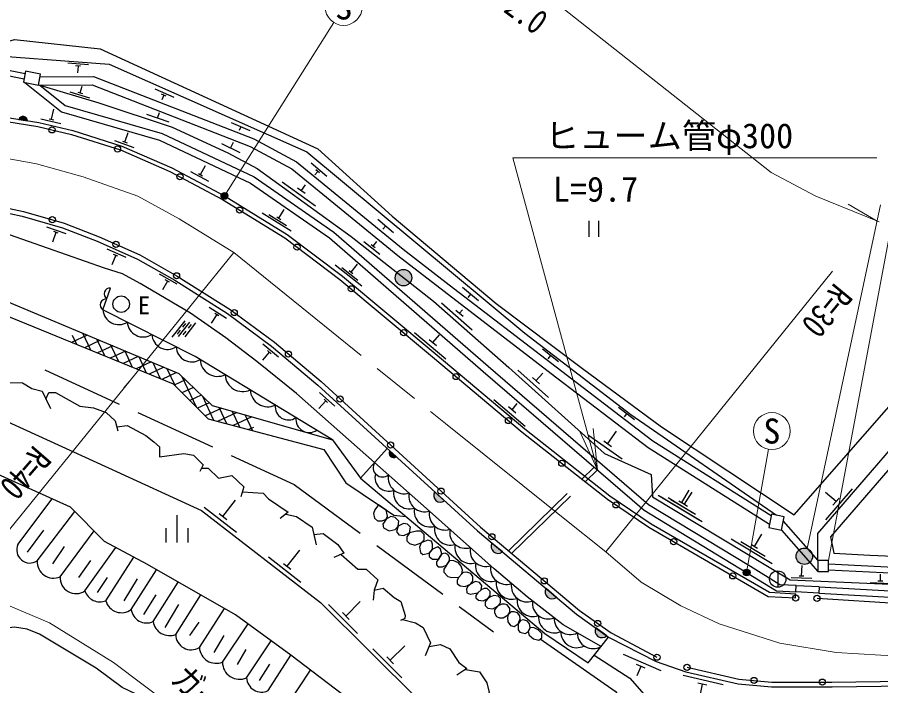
# Model space of a CAD drawing. Units: millimetres at full size, sheet at 1:1000; details may follow other scales. Extents: x 40000 to 680000, y 20000 to 380000.
# Drawn here: x 91332 to 154480, y 266764 to 315648 of the extents above; entities that cross this region are included whole.
import ezdxf
from ezdxf.enums import TextEntityAlignment as Align

# ---------------------------------------------------------------- set-up
doc = ezdxf.new("R2010")
doc.units = ezdxf.units.MM
doc.header["$LTSCALE"] = 1000
doc.linetypes.add('CHAIN', pattern=[18.5, 12, -1.5, 3.5, -1.5])
doc.linetypes.add('DASHED', pattern=[7.5, 6, -1.5])
for name, color, linetype, lineweight in [('M-BGD', 7, 'Continuous', 25), ('M-BMK', 2, 'CHAIN', 13), ('M-BMK-ROW', 30, 'DASHED', 25), ('M-STR-HTXT', 7, 'Continuous', 13), ('M-STR-STRC', 7, 'Continuous', 25)]:
    doc.layers.add(name, color=color, linetype=linetype, lineweight=lineweight)
doc.styles.add('ＭＳ ゴシック', font='')
doc.styles.get('ＭＳ ゴシック').set_extended_font_data('MS Gothic')

# ---------------------------------------------------------------- blocks, each defined once
blk = doc.blocks.new('open_arrow')
at = {"color": 0, "linetype": 'Continuous', "lineweight": -2}
blk.add_lwpolyline([(7.5, 1.25), (0, 0), (7.5, -1.25)], dxfattribs=at)

msp = doc.modelspace()

# ---------------------------------------------------------------- hatches: boundary and pattern name
at = {"layer": 'M-BGD'}
for points in [[(91451, 308177), (92069, 308080, 0.84072)], [(118980, 296603, -0.41421), (119580, 297203, -0.41421), (120180, 296603, -1)], [(118579, 283938), (119041, 283516, -0.84072)], [(122586, 280279, -0.82183), (121855, 280947)], [(126808, 276554, -0.82183), (126050, 277192)], [(148295, 276235, -0.41421), (148895, 276835, -0.41421), (149495, 276235, -1)], [(130760, 273227, -0.82183), (130002, 273865)], [(134440, 270419, -0.82183), (133633, 270993)]]:
    msp.add_hatch(color=256, dxfattribs=at).paths.add_polyline_path(points)
at = {"layer": 'M-STR-STRC'}
for points in [[(106727, 302640, -1), (106238, 302534, -1)], [(144880, 275187, -1), (144467, 274905, -1)]]:
    msp.add_hatch(color=256, dxfattribs=at).paths.add_polyline_path(points)

# ---------------------------------------------------------------- linework, layer by layer
at = {"layer": 'M-BGD'}
for p, q in [((96534, 312177), (95038, 312290)), ((95949, 312071), (95600, 312097)), ((95775, 312084), (95737, 311585)), ((91828, 311116), (90003, 311484)), ((91907, 311508), (90082, 311876)), ((95167, 310191), (96604, 309761)), ((95761, 310170), (96096, 310070)), ((95928, 310120), (96073, 310604)), ((102797, 309783), (101425, 310390)), ((102210, 309878), (101890, 310020)), ((102050, 309949), (101898, 309606)), ((93829, 308193), (93999, 308924)), ((91451, 308177), (92069, 308080)), ((93064, 308217), (94525, 307877)), ((93658, 308233), (93999, 308154)), ((100790, 308555), (102405, 308002)), ((101597, 308279), (101738, 308690)), ((108370, 307332), (106998, 307939)), ((107684, 307635), (107563, 307361)), ((99194, 306519), (99454, 307223)), ((98438, 306639), (99845, 306119)), ((99030, 306580), (99358, 306459)), ((106257, 306419), (107602, 305754)), ((106929, 306086), (107136, 306509)), ((104003, 304374), (105318, 303652)), ((104733, 304145), (105093, 304802)), ((113976, 304009), (112823, 304969)), ((113438, 304261), (113169, 304485)), ((104579, 304229), (104886, 304060)), ((113304, 304373), (113094, 304121)), ((110716, 303618), (113147, 301859)), ((111824, 303186), (112391, 302776)), ((112107, 302981), (112403, 303389)), ((109236, 301355), (111364, 300041)), ((109740, 301220), (111017, 300432)), ((110457, 300953), (110851, 301591)), ((110309, 301045), (110606, 300861)), ((118843, 299893), (117690, 300853)), ((133141, 300769), (133141, 299595)), ((133841, 300769), (133841, 299595)), ((94918, 299805), (93504, 300304)), ((94326, 299855), (93996, 299971)), ((118266, 300373), (118074, 300143)), ((94161, 299913), (93912, 299205)), ((116677, 299259), (117858, 298333)), ((117222, 299022), (117498, 298806)), ((117360, 298914), (117631, 299260)), ((99285, 298077), (97911, 298679)), ((98538, 298241), (98237, 297554)), ((98698, 298170), (98378, 298311)), ((114580, 297555), (116536, 295998)), ((115745, 297011), (116212, 297598)), ((103036, 296127), (101726, 296856)), ((115065, 297361), (116238, 296427)), ((115608, 297120), (115882, 296902)), ((102308, 296361), (101944, 295705)), ((102461, 296276), (102155, 296446)), ((125058, 294915), (123905, 295875)), ((124482, 295395), (124290, 295164)), ((106634, 293617), (105376, 294435)), ((122353, 294774), (124606, 292793)), ((105923, 293900), (105514, 293272)), ((106070, 293805), (105776, 293996)), ((123415, 294240), (123941, 293778)), ((123678, 294009), (123899, 294260)), ((102651, 292266), (103599, 293439)), ((103135, 292295), (103964, 293351)), ((103452, 292987), (103670, 293257)), ((103618, 292285), (104388, 293301)), ((103861, 292920), (104078, 293190)), ((96441, 292403), (95302, 291872)), ((96702, 291299), (96125, 292536)), ((103047, 292485), (103265, 292755)), ((103463, 292428), (103681, 292698)), ((120382, 292590), (122685, 290667)), ((121726, 291859), (122207, 292434)), ((95679, 291718), (95373, 292375)), ((97375, 292012), (96247, 291486)), ((97725, 290880), (97154, 292104)), ((110430, 290786), (109284, 291753)), ((121457, 292083), (121995, 291634)), ((98310, 291620), (97192, 291099)), ((99244, 291228), (98136, 290712)), ((98748, 290461), (98182, 291673)), ((99770, 290043), (99211, 291242)), ((109761, 291155), (109277, 290582)), ((109894, 291042), (109627, 291268)), ((130923, 290456), (129732, 291368)), ((100179, 290837), (99081, 290325)), ((100793, 289624), (100240, 290811)), ((130328, 290912), (130145, 290674)), ((101113, 290445), (100026, 289938)), ((102048, 290053), (100971, 289551)), ((101816, 289205), (101268, 290380)), ((102896, 288665), (102297, 289949)), ((102983, 289661), (101916, 289164)), ((104438, 287131), (103402, 289352)), ((127949, 289848), (130180, 287843)), ((129004, 289303), (129525, 288835)), ((129265, 289069), (129766, 289626)), ((103629, 289135), (102807, 288752)), ((104209, 288578), (103374, 288189)), ((104789, 288021), (103941, 287626)), ((114553, 287207), (113446, 288218)), ((105369, 287464), (104508, 287062)), ((105717, 286163), (104901, 287914)), ((113898, 287602), (113393, 287048)), ((114028, 287484), (113769, 287720)), ((126173, 287685), (128469, 285754)), ((127514, 286949), (127900, 287409)), ((106283, 287062), (105074, 286499)), ((107384, 286749), (105979, 286094)), ((106661, 285914), (106101, 287114)), ((107605, 285665), (107056, 286842)), ((127246, 287174), (127782, 286724)), ((136482, 286199), (135292, 287111)), ((108485, 286435), (107113, 285795)), ((108540, 285434), (108010, 286570)), ((135887, 286655), (135705, 286417)), ((108599, 285660), (108246, 285496)), ((133112, 285076), (135576, 283365)), ((134515, 284467), (135148, 285377)), ((134228, 284666), (134802, 284267)), ((116428, 281951), (118395, 284105)), ((119041, 283516), (118579, 283938)), ((139930, 280157), (140472, 281057)), ((150457, 278896), (152419, 281166)), ((91374, 277102), (93883, 280424)), ((122586, 280279), (121855, 280947)), ((138215, 280701), (141212, 278894)), ((138424, 280574), (141422, 278768)), ((138923, 280519), (140721, 279436)), ((139132, 280393), (140931, 279309)), ((140140, 280031), (140682, 280930)), ((151211, 280227), (150435, 280898)), ((150982, 279963), (151440, 280492)), ((105001, 279822), (107373, 277985)), ((106371, 279141), (107289, 280327)), ((139720, 280284), (140140, 280031)), ((139930, 280157), (140350, 279904)), ((92788, 275895), (95543, 279496)), ((103030, 277250), (103030, 279242)), ((106094, 279355), (106647, 278926)), ((118878, 279231), (119756, 279144)), ((147344, 278793), (149869, 275930)), ((92074, 276536), (93284, 278140)), ((94462, 274740), (96948, 278087)), ((102230, 277250), (102230, 278295)), ((103830, 277250), (103830, 278295)), ((145246, 276954), (145788, 277854)), ((147213, 278142), (149869, 275130)), ((143531, 277498), (146529, 275691)), ((144239, 277316), (146037, 276232)), ((93921, 275683), (94774, 276956)), ((96280, 273701), (98529, 276878)), ((111072, 275501), (111990, 276687)), ((126808, 276554), (126050, 277192)), ((145036, 277081), (145456, 276828)), ((97808, 272981), (99857, 276162)), ((109702, 276182), (112074, 274346)), ((95844, 274678), (96723, 275912)), ((110795, 275715), (111349, 275287)), ((148693, 274806), (148725, 275555)), ((99670, 272344), (101509, 275250)), ((146949, 275165), (146949, 273965)), ((148518, 274813), (148868, 274798)), ((154452, 274431), (154473, 274912)), ((97198, 273573), (97933, 274667)), ((99142, 272981), (100135, 274583)), ((101266, 271459), (103095, 274345)), ((148307, 274089), (147116, 274155)), ((147937, 274688), (149436, 274624)), ((148281, 273626), (148307, 274089)), ((153697, 274314), (155195, 274249)), ((154277, 274439), (154627, 274424)), ((130760, 273227), (130002, 273865)), ((148256, 273183), (148273, 273483)), ((149988, 273995), (149960, 273525)), ((149962, 273525), (149960, 273525)), ((100576, 271971), (101478, 273403)), ((102921, 270517), (104754, 273400)), ((115358, 271862), (116417, 272925)), ((149824, 273157), (171400, 271839)), ((102152, 271028), (103142, 272694)), ((104649, 269559), (106490, 272409)), ((114084, 272708), (116210, 270591)), ((115110, 272109), (115606, 271615)), ((103959, 270441), (104645, 271412)), ((106344, 268494), (108209, 271285)), ((134440, 270419), (133633, 270993)), ((105736, 269187), (106470, 270432)), ((133089, 268429), (134569, 270327)), ((108101, 267345), (109911, 270043)), ((118611, 268624), (119669, 269687)), ((107432, 268326), (108079, 269412)), ((117336, 269470), (119462, 267353)), ((138426, 267852), (135679, 269058)), ((109674, 266406), (111340, 269002)), ((118363, 268871), (118859, 268377)), ((138064, 268540), (140238, 267771)), ((109037, 267147), (109805, 268349)), ((111167, 265475), (112783, 267901)), ((137253, 268039), (136612, 268321)), ((136932, 268180), (136631, 267493)), ((142962, 266842), (140037, 267509)), ((141774, 266806), (141092, 266961)), ((141433, 266883), (141266, 266152))]:
    msp.add_line(p, q, dxfattribs=at)
at = {"layer": 'M-BGD', "linetype": 'DASHED'}
for p, q in [((127251, 276639), (133529, 282740)), ((127481, 276445), (133757, 282543)), ((149988, 273995), (148306, 274081)), ((149960, 273525), (148282, 273626))]:
    msp.add_line(p, q, dxfattribs=at)
at = {"layer": 'M-BGD'}
for points in [[(87641, 312998), (91141, 314015), (97402, 313348), (113312, 306030), (118744, 301103), (126347, 294723), (132660, 289963), (138445, 285709), (148154, 279251), (166687, 300395)], [(87660, 312996), (98045, 312214), (112520, 305807), (128449, 292540), (136197, 286606), (146851, 279232)], [(91894, 310886), (94575, 308727), (101736, 306655), (108397, 303521), (114160, 299520), (125414, 289733), (137177, 279596), (144674, 275046), (146867, 273694), (148282, 273626)], [(92881, 310687), (96805, 310717), (108374, 306205), (111421, 304568), (119170, 298229), (122555, 295609), (130379, 289601), (137472, 284190), (146347, 278578)], [(93002, 311288), (96915, 311318), (108626, 306751), (111756, 305069), (119543, 298699), (122921, 296085), (130743, 290078), (137815, 284683), (146474, 279208)], [(92985, 310688), (94824, 309206), (101923, 307152), (108663, 303982), (114486, 299939), (125761, 290134), (137490, 280026), (144950, 275498), (147029, 274217), (147116, 274155)], [(92985, 310688), (97290, 309399), (102661, 307604), (106733, 305744), (108870, 304583), (115742, 299611), (121777, 294881), (127288, 290036), (134273, 283757), (137680, 282215), (137778, 280587), (147861, 274513), (165236, 273764), (174315, 274423)], [(86310, 308253), (89777, 308138), (92846, 307653), (95307, 307080), (98880, 305944), (102496, 304374), (106333, 302327), (110902, 299507), (114925, 296482), (121709, 290818), (128261, 285310), (134497, 280415), (137525, 278353), (146251, 273301), (148256, 273183)], [(87090, 308527), (89805, 308438), (92903, 307948), (95387, 307370), (98986, 306225), (102627, 304644), (106483, 302587), (111072, 299755), (115111, 296717), (121901, 291048), (128450, 285543), (134674, 280657), (137685, 278607), (146340, 273596), (148273, 273483)], [(77001, 302603), (77609, 300821), (79521, 298335), (102727, 288832), (105302, 286272), (113758, 284041), (115356, 281594), (118878, 279231)], [(78381, 302683), (78215, 301445), (78891, 300438), (79977, 299304), (103156, 289589), (105579, 287263), (114378, 284755), (116428, 281951), (129904, 270587), (133089, 268429)], [(79057, 302719), (80053, 302742), (82681, 302599), (85685, 302232), (88068, 301885), (91702, 301106), (94642, 300262), (97178, 299263), (100133, 297969), (102854, 296414), (106698, 293989), (109923, 291607), (113316, 288743), (124983, 278090), (132225, 271994), (134569, 270327), (138064, 268540)], [(85588, 302594), (88130, 302230), (91787, 301446), (94755, 300593), (97312, 299586), (100291, 298282), (103034, 296714), (106896, 294278), (110140, 291881), (113547, 289006), (125214, 278353), (132439, 272271), (134760, 270621), (138115, 268852)], [(117462, 283083), (111753, 288136), (108852, 290467), (106594, 292204), (103999, 294006), (100313, 296167), (99023, 296883), (97704, 297299), (90775, 299731), (87315, 300519), (83745, 300917), (78553, 300942)], [(149869, 275930), (149869, 277909), (168658, 299644)], [(169887, 299745), (150795, 277660), (151058, 276459), (153681, 276312), (162359, 275936), (173746, 277026), (179434, 283728), (183422, 288369), (189957, 297256)], [(114378, 284755), (104339, 290841), (97599, 294259), (98160, 295845)], [(77385, 292541), (84644, 288789), (97994, 282692), (104817, 279584), (113514, 272852), (120690, 265707), (123054, 263859), (124940, 262181), (124082, 261216), (121030, 261614), (111340, 269002), (107298, 271949), (100853, 275624), (97713, 277319), (95229, 279811), (90150, 282124), (78474, 287568)], [(90610, 288932), (91724, 288915), (92397, 288508), (93143, 288307), (93765, 287039)], [(93429, 287725), (93651, 288215), (94135, 288215), (95910, 287213), (96900, 287088), (97845, 286741), (98488, 286140), (98687, 285408)], [(98605, 285709), (99379, 285804), (100727, 285055), (101329, 284607), (101746, 284232), (101746, 283496)], [(101746, 283496), (103509, 283736), (104226, 283614), (104936, 282922), (104691, 282439)], [(134023, 269626), (131254, 271215), (128629, 273259), (126206, 275320), (121490, 279534), (117462, 283083)], [(104814, 282680), (105297, 282680), (106046, 281953), (107033, 282137), (107910, 281308), (107683, 280574)], [(107797, 280941), (109325, 280843), (109705, 280433), (111152, 279445), (110552, 278992)], [(110985, 279319), (111765, 279145), (112894, 278372), (113188, 277075)], [(113018, 277822), (113702, 277907), (114781, 277092), (115216, 276449), (114475, 276137)], [(115026, 276369), (116233, 275279), (116858, 275279), (117692, 274511), (117423, 273746), (117349, 273030)], [(150669, 275668), (161650, 275126), (173007, 276136)], [(150669, 275238), (161659, 274695), (172920, 275696)], [(149988, 273995), (168962, 272933), (170086, 273698), (186767, 274211), (195538, 274148)], [(117423, 273746), (118103, 273899), (118893, 273220), (119377, 272914), (119709, 271906), (119673, 271690), (119358, 271528)], [(149962, 273525), (169095, 272454), (170237, 273232), (186772, 273741), (195562, 273677)], [(119515, 271609), (120457, 271362), (121012, 271019), (121563, 269896), (121160, 268955)], [(141915, 240809), (137693, 245221), (134922, 247795), (132265, 249787), (129367, 251693), (120499, 256524), (111101, 260876), (109245, 261827), (105750, 263530), (101522, 265434), (99014, 266643), (97106, 268042), (92953, 270533), (92054, 270899), (91129, 271047), (90353, 270948), (89853, 270621), (88968, 269320), (88696, 267549), (88696, 265941), (89578, 254503)], [(121450, 269633), (122284, 269787), (122960, 269472), (123631, 268465), (124209, 268029), (123481, 267533)], [(129583, 270183), (135049, 266362), (141587, 258675), (147621, 252663), (154264, 250066), (160491, 250727), (169607, 254328), (175625, 252132), (182452, 246772), (190638, 243425)], [(133530, 268995), (136138, 267329), (143000, 259477), (148449, 254313), (154280, 251798), (160050, 252580), (161916, 253070), (169974, 256002)], [(124112, 267962), (125136, 267773), (125675, 266970), (125846, 266258), (125462, 265594)], [(140238, 267771), (144047, 266903), (146488, 266687), (150917, 266678), (159881, 266809), (163522, 266632), (170759, 266211), (185086, 265122), (190844, 262841), (195534, 256444), (196658, 245662)], [(140315, 268113), (144102, 267249), (146504, 267037), (150915, 267028), (159735, 267157)]]:
    msp.add_lwpolyline(points, dxfattribs=at)
for points in [[(91786, 310908), (92881, 310687), (93040, 311478), (91946, 311699)], [(117752, 279986), (117472, 279629), (117379, 279351), (117456, 279009), (117665, 278812), (118016, 278812), (118322, 278957), (118419, 279162), (118310, 279611)], [(118322, 278957), (118056, 278577), (118121, 278312), (118537, 278092), (118957, 278198), (119197, 278443), (119242, 278801), (118981, 279074), (118651, 279139)], [(146296, 278327), (147213, 278142), (147410, 279119), (146493, 279304)], [(119197, 278443), (119064, 278043), (119239, 277811), (119606, 277750), (120018, 277945), (120091, 278348), (119875, 278568), (119577, 278638)], [(120018, 277945), (119815, 277659), (119815, 277370), (120018, 277162), (120402, 277052), (120879, 277223), (121083, 277431), (121083, 277814), (120842, 278079), (120540, 278079)], [(120879, 277223), (120745, 276888), (120822, 276509), (120986, 276362), (121450, 276468), (121707, 276762), (121707, 277128), (121618, 277348), (121369, 277417)], [(121707, 276762), (121450, 276468), (121450, 276207), (121704, 276015), (122128, 276015), (122389, 276402), (122291, 276749), (122079, 276920)], [(122389, 276402), (122128, 276015), (121989, 275813), (121994, 275606), (122125, 275471), (122422, 275471), (122746, 275616), (122944, 275918), (122944, 276151), (122818, 276363), (122614, 276447)], [(122944, 275918), (122525, 275277), (122527, 275071), (122826, 274760), (123112, 274667), (123629, 274708), (123843, 274948), (123889, 275207), (123794, 275513), (123590, 275742), (123261, 275899)], [(149869, 275130), (150669, 275130), (150669, 275930), (149869, 275930)], [(123843, 274948), (123629, 274708), (123514, 274477), (123514, 274250), (123734, 274074), (124091, 274019), (124485, 274193), (124643, 274418), (124643, 274744), (124492, 274976), (124221, 275067), (123936, 275033)], [(124485, 274193), (124280, 274031), (124178, 273856), (124217, 273570), (124465, 273458), (125009, 273562), (125262, 273783), (125306, 274090), (125147, 274325), (124850, 274392)], [(125262, 273783), (125009, 273562), (124880, 273361), (124880, 273186), (125052, 273014), (125406, 272968), (125742, 273132), (125927, 273355), (125927, 273660), (125708, 273865), (125468, 273865)], [(125742, 273132), (125542, 272890), (125542, 272636), (125753, 272431), (126123, 272389), (126459, 272587), (126672, 272826), (126672, 273141), (126506, 273315), (126183, 273354), (125935, 273271)], [(126459, 272587), (126243, 272303), (126235, 272086), (126387, 271829), (126596, 271740), (126872, 271740), (127228, 271947), (127354, 272141), (127354, 272411), (127162, 272675), (126969, 272725), (126764, 272722)], [(127228, 271947), (127191, 271758), (127205, 271446), (127394, 271160), (127683, 271107), (127963, 271299), (128115, 271667), (128086, 271881), (127918, 272102), (127667, 272171), (127458, 272171)], [(127963, 271299), (127963, 270861), (128080, 270684), (128472, 270577), (128703, 270714), (128832, 271022), (128792, 271296), (128639, 271492), (128357, 271580), (128139, 271535)], [(128832, 271022), (128703, 270714), (128760, 270469), (129080, 270198), (129477, 270104), (129689, 270262), (129689, 270587), (129421, 270847), (129144, 270997)]]:
    msp.add_lwpolyline(points, close=True, dxfattribs=at)
for centre, radius in [((93868, 307415), 225), ((98664, 306013), 225), ((103229, 303983), 225), ((107594, 301548), 225), ((93891, 300842), 225), ((98551, 299044), 225), ((111792, 298838), 225), ((102983, 296744), 225), ((119580, 296603), 600), ((115754, 295790), 225), ((98932, 294669), 600), ((107197, 294055), 225), ((119592, 292585), 225), ((111165, 291016), 225), ((123425, 289375), 225), ((114938, 287736), 225), ((127252, 286158), 225), ((118630, 284365), 225), ((131158, 283036), 225), ((122323, 280993), 225), ((135121, 279990), 225), ((126044, 277655), 225), ((139335, 277305), 225), ((148895, 276235), 600), ((143662, 274800), 225), ((146949, 274565), 600), ((129869, 274435), 225), ((148256, 273183), 225), ((149824, 273157), 225), ((133776, 271321), 225), ((138115, 268852), 225), ((140315, 268113), 225), ((145214, 267151), 225), ((150209, 267029), 225)]:
    msp.add_circle(centre, radius, dxfattribs=at)
for centre, radius, start, end in [((91751, 308075), 318, 0.907, 161.12473), ((98116, 295415), 433, 84.10421, 236.9204), ((97835, 294622), 433, 84.10421, 236.9204), ((98758, 294333), 1161, 183.61916, 302.59459), ((100543, 293427), 1161, 183.61916, 302.59459), ((102327, 292522), 1161, 183.61916, 302.59459), ((104097, 291588), 1144, 182.19682, 302.14365), ((105993, 290677), 1289, 182.58189, 294.96603), ((107825, 289566), 1289, 182.58189, 294.96603), ((109657, 288457), 1290, 182.60744, 294.94047), ((111167, 287171), 973, 173.13974, 304.40817), ((112684, 286252), 973, 173.13974, 304.40817), ((118847, 283767), 318, 147.49387, 307.7116), ((118053, 282723), 693, 148.67366, 308.56933), ((118479, 281980), 986, 163.28981, 293.61391), ((119625, 281962), 1160, 169.10668, 288.1363), ((120013, 280858), 1160, 169.14469, 288.17431), ((121125, 280640), 1160, 169.10766, 288.13728), ((122286, 280685), 505, 148.77364, 306.43183), ((121514, 279532), 1160, 168.87133, 287.90095), ((122624, 279310), 1160, 168.70406, 287.73368), ((123010, 278201), 1162, 168.74112, 287.69853), ((124116, 277977), 1160, 168.70406, 287.73368), ((92258, 276705), 968, 155.838, 303.20071), ((124508, 276869), 1167, 168.89381, 287.55535), ((125607, 276645), 1160, 168.70406, 287.73368), ((126492, 276948), 505, 151.07838, 308.73657), ((93976, 275825), 1189, 176.61313, 294.12885), ((126002, 275543), 1161, 169.34067, 288.32726), ((127103, 275335), 1160, 169.85783, 288.88745), ((95628, 274670), 1168, 176.58568, 303.93847), ((127513, 274245), 1162, 170.3378, 289.25154), ((128624, 274050), 1160, 170.71909, 289.74871), ((97376, 274046), 1149, 197.47389, 292.06255), ((130444, 273621), 505, 151.07838, 308.73657), ((98954, 273293), 1188, 195.2339, 307.0004), ((129046, 272981), 1162, 171.73321, 290.67007), ((130167, 272808), 1160, 172.57876, 291.60838), ((100788, 272479), 1127, 186.90674, 295.1139), ((130613, 271790), 1161, 174.89398, 293.87628), ((131775, 271686), 1181, 177.89464, 295.75705), ((102471, 271651), 1220, 189.03504, 291.66889), ((134093, 270786), 505, 155.7598, 313.41799), ((104057, 270529), 1136, 180.56972, 301.40227), ((132246, 270708), 1163, 178.99434, 297.85915), ((133448, 270635), 1160, 180.62942, 299.65904), ((105881, 269639), 1235, 183.71962, 292.01715), ((107587, 268477), 1243, 179.20997, 294.38992), ((109198, 267396), 1099, 182.68094, 295.64999)]:
    msp.add_arc(centre, radius, start, end, dxfattribs=at)
at = {"layer": 'M-BMK'}
msp.add_lwpolyline([(74666, 304969), (80579, 305773), (84966, 305818), (88874, 305623), (92727, 304936), (96162, 303985), (100147, 302563), (103169, 300914), (107158, 298457), (122644, 285941), (131132, 279142), (134367, 276550), (136966, 274347), (139851, 272607), (142669, 271284), (147091, 269887), (151210, 269187), (154485, 269001), (164425, 268554), (184652, 267886), (194323, 267919)], dxfattribs=at)
at = {"layer": 'M-BMK-ROW'}
msp.add_lwpolyline([(93337, 289871), (111593, 281482), (126161, 270710)], dxfattribs=at)
at = {"layer": 'M-STR-HTXT'}
for p, q in [((106483, 302587), (114483, 315262)), ((149104, 276797), (154475, 301930)), ((154220, 300739), (152100, 301976)), ((155470, 301532), (150669, 275930)), ((107158, 298457), (90338, 277666)), ((134367, 276550), (150955, 297077)), ((99555, 289059), (99136, 288541)), ((144674, 275046), (146281, 284060))]:
    msp.add_line(p, q, dxfattribs=at)
for points in [[(86537, 333903), (95249, 333499), (103101, 332055), (111404, 329303), (117709, 326309), (121680, 323873), (138840, 310306), (146472, 304304), (149736, 302574), (154372, 300677)], [(133757, 282543), (127571, 305366), (154183, 305366)], [(128008, 244593), (124097, 246322), (117815, 250082), (111572, 255685), (102698, 265194), (98359, 268460), (93695, 271356), (88429, 273575), (83750, 274975), (81139, 275386)]]:
    msp.add_lwpolyline(points, dxfattribs=at)
for centre in [(115203, 316403), (146518, 285389)]:
    msp.add_circle(centre, 1350, dxfattribs=at)
at = {"layer": 'M-STR-STRC'}
for centre in [(106483, 302587), (144674, 275046)]:
    msp.add_circle(centre, 250, dxfattribs=at)

# ---------------------------------------------------------------- block references
at = {"layer": 'M-STR-HTXT', "xscale": 400, "yscale": 400, "rotation": 105.2}
msp.add_blockref('open_arrow', (133757, 282543), dxfattribs=at)

# ---------------------------------------------------------------- texts
at = {"layer": 'M-BGD', "style": 'ＭＳ ゴシック'}
msp.add_text('E', height=1320, dxfattribs=at).set_placement((100601, 294584), align=Align.MIDDLE_CENTER)
at = {"layer": 'M-STR-HTXT', "style": 'ＭＳ ゴシック', "width": 0.8}
for s, rotation, p in [('L=72.0', 323.136, (126493, 315657)), ('R=30', 230.566, (149427, 295103)), ('R=40', 229.183, (90834, 283267)), ('ガードパイプ', 316.175, (106423, 262594))]:
    msp.add_text(s, height=1833, rotation=rotation, dxfattribs=at).set_placement(p, align=Align.BOTTOM_CENTER)
at = {"layer": 'M-STR-HTXT', "style": 'ＭＳ ゴシック'}
for p in [(115203, 316403), (146518, 285389)]:
    msp.add_text('S', height=1833, dxfattribs=at).set_placement(p, align=Align.MIDDLE_CENTER)
for s, p in [('ヒューム管φ300', (129936, 305519)), ('L=9.7', (130506, 301614))]:
    msp.add_text(s, height=1833, dxfattribs=at).set_placement(p, align=Align.BOTTOM_LEFT)

doc.saveas('drawing.dxf')
